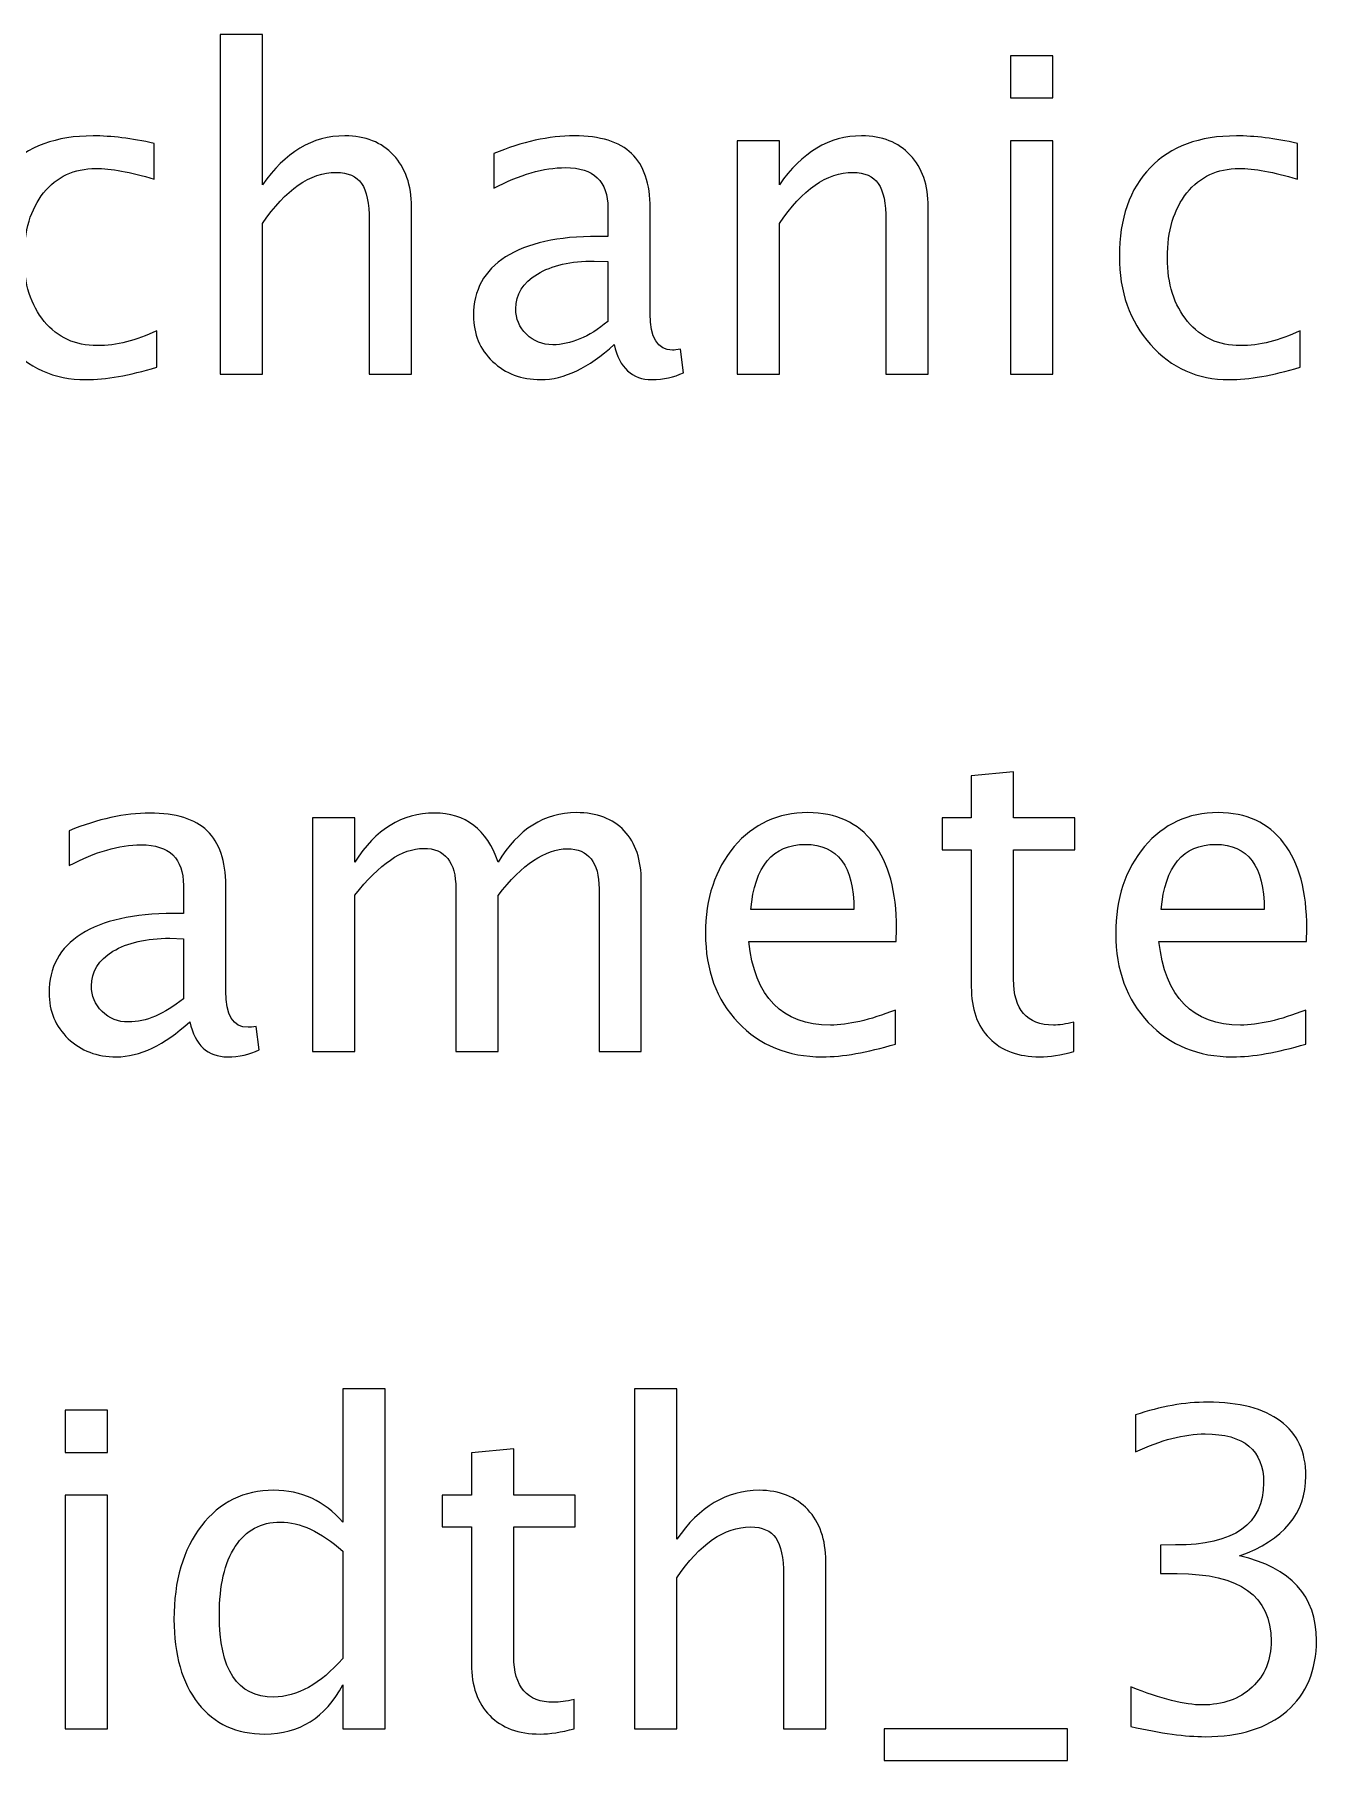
# Model space of a CAD drawing. Header units: centimetres. Extents: x -26.9 to 37.3, y -43.5 to 43.3.
# Drawn here: x -20.6 to -16.905, y 33.176 to 38.15 of the extents above; entities that cross this region are included whole.
import ezdxf

# ---------------------------------------------------------------- set-up
doc = ezdxf.new("R2010")
doc.units = ezdxf.units.CM
doc.header["$MEASUREMENT"] = 0
doc.layers.add('Layer 1', color=7, linetype='Continuous')

msp = doc.modelspace()

# ---------------------------------------------------------------- linework, layer by layer
at = {"layer": 'Layer 1'}
for points, knots in [([(-20.06487, 37.17044), (-20.06487, 37.17044), (-20.06487, 38.14961), (-20.06487, 38.14961), (-20.06487, 38.14961), (-20.06487, 38.14961), (-19.94295, 38.14961), (-19.94295, 38.14961), (-19.94295, 38.14961), (-19.94295, 38.14961), (-19.94295, 37.71633), (-19.94295, 37.71633), (-19.94295, 37.71633), (-19.87839, 37.81052), (-19.79923, 37.85751), (-19.70567, 37.85751), (-19.70567, 37.85751), (-19.64683, 37.85751), (-19.60005, 37.8391), (-19.56555, 37.80205), (-19.56555, 37.80205), (-19.53105, 37.76522), (-19.51369, 37.71548), (-19.51369, 37.65325), (-19.51369, 37.65325), (-19.51369, 37.65325), (-19.51369, 37.17044), (-19.51369, 37.17044), (-19.51369, 37.17044), (-19.51369, 37.17044), (-19.63561, 37.17044), (-19.63561, 37.17044), (-19.63561, 37.17044), (-19.63561, 37.17044), (-19.63561, 37.61346), (-19.63561, 37.61346), (-19.63561, 37.61346), (-19.63561, 37.66341), (-19.64302, 37.69897), (-19.65762, 37.72014), (-19.65762, 37.72014), (-19.67244, 37.74152), (-19.69678, 37.7521), (-19.73086, 37.7521), (-19.73086, 37.7521), (-19.80579, 37.7521), (-19.87649, 37.70321), (-19.94295, 37.60542), (-19.94295, 37.60542), (-19.94295, 37.60542), (-19.94295, 37.17044), (-19.94295, 37.17044), (-19.94295, 37.17044), (-19.94295, 37.17044), (-20.06487, 37.17044), (-20.06487, 37.17044)], [0, 0, 0, 0, 0.0666667, 0.0666667, 0.0666667, 0.0666667, 0.1333333, 0.1333333, 0.1333333, 0.1333333, 0.2, 0.2, 0.2, 0.2, 0.2666667, 0.2666667, 0.2666667, 0.2666667, 0.3333333, 0.3333333, 0.3333333, 0.3333333, 0.4, 0.4, 0.4, 0.4, 0.4666667, 0.4666667, 0.4666667, 0.4666667, 0.5333333, 0.5333333, 0.5333333, 0.5333333, 0.6, 0.6, 0.6, 0.6, 0.6666667, 0.6666667, 0.6666667, 0.6666667, 0.7333333, 0.7333333, 0.7333333, 0.7333333, 0.8, 0.8, 0.8, 0.8, 0.8666667, 0.8666667, 0.8666667, 0.8666667, 1, 1, 1, 1]), ([(-17.78712, 37.96673), (-17.78712, 37.96673), (-17.78712, 38.08865), (-17.78712, 38.08865), (-17.78712, 38.08865), (-17.78712, 38.08865), (-17.6652, 38.08865), (-17.6652, 38.08865), (-17.6652, 38.08865), (-17.6652, 38.08865), (-17.6652, 37.96673), (-17.6652, 37.96673), (-17.6652, 37.96673), (-17.6652, 37.96673), (-17.78712, 37.96673), (-17.78712, 37.96673)], [0, 0, 0, 0, 0.2, 0.2, 0.2, 0.2, 0.4, 0.4, 0.4, 0.4, 0.6, 0.6, 0.6, 0.6, 1, 1, 1, 1]), ([(-20.24796, 37.19076), (-20.32691, 37.16705), (-20.39507, 37.1552), (-20.45243, 37.1552), (-20.45243, 37.1552), (-20.54345, 37.1552), (-20.6188, 37.18886), (-20.6787, 37.25595), (-20.6787, 37.25595), (-20.7386, 37.32326), (-20.76866, 37.40814), (-20.76866, 37.51038), (-20.76866, 37.51038), (-20.76866, 37.6196), (-20.73903, 37.7049), (-20.67976, 37.76586), (-20.67976, 37.76586), (-20.62049, 37.82703), (-20.53773, 37.85751), (-20.43147, 37.85751), (-20.43147, 37.85751), (-20.37919, 37.85751), (-20.32035, 37.85031), (-20.25558, 37.83592), (-20.25558, 37.83592), (-20.25558, 37.83592), (-20.25558, 37.73305), (-20.25558, 37.73305), (-20.25558, 37.73305), (-20.32437, 37.75337), (-20.38046, 37.76353), (-20.42364, 37.76353), (-20.42364, 37.76353), (-20.4863, 37.76353), (-20.53646, 37.74004), (-20.57393, 37.69326), (-20.57393, 37.69326), (-20.61139, 37.64648), (-20.63023, 37.58404), (-20.63023, 37.50614), (-20.63023, 37.50614), (-20.63023, 37.43058), (-20.61076, 37.36962), (-20.57202, 37.32284), (-20.57202, 37.32284), (-20.53329, 37.27627), (-20.4827, 37.25299), (-20.41983, 37.25299), (-20.41983, 37.25299), (-20.36416, 37.25299), (-20.30701, 37.26738), (-20.24796, 37.29617), (-20.24796, 37.29617), (-20.24796, 37.29617), (-20.24796, 37.19076), (-20.24796, 37.19076)], [0, 0, 0, 0, 0.0666667, 0.0666667, 0.0666667, 0.0666667, 0.1333333, 0.1333333, 0.1333333, 0.1333333, 0.2, 0.2, 0.2, 0.2, 0.2666667, 0.2666667, 0.2666667, 0.2666667, 0.3333333, 0.3333333, 0.3333333, 0.3333333, 0.4, 0.4, 0.4, 0.4, 0.4666667, 0.4666667, 0.4666667, 0.4666667, 0.5333333, 0.5333333, 0.5333333, 0.5333333, 0.6, 0.6, 0.6, 0.6, 0.6666667, 0.6666667, 0.6666667, 0.6666667, 0.7333333, 0.7333333, 0.7333333, 0.7333333, 0.8, 0.8, 0.8, 0.8, 0.8666667, 0.8666667, 0.8666667, 0.8666667, 1, 1, 1, 1]), ([(-18.9297, 37.25617), (-19.00293, 37.18886), (-19.07342, 37.1552), (-19.14115, 37.1552), (-19.14115, 37.1552), (-19.19682, 37.1552), (-19.24318, 37.17256), (-19.27979, 37.20748), (-19.27979, 37.20748), (-19.31662, 37.24241), (-19.33504, 37.28643), (-19.33504, 37.33956), (-19.33504, 37.33956), (-19.33504, 37.41301), (-19.30414, 37.46953), (-19.24233, 37.5089), (-19.24233, 37.5089), (-19.18052, 37.54827), (-19.09183, 37.56795), (-18.97626, 37.56795), (-18.97626, 37.56795), (-18.97626, 37.56795), (-18.94769, 37.56795), (-18.94769, 37.56795), (-18.94769, 37.56795), (-18.94769, 37.56795), (-18.94769, 37.64902), (-18.94769, 37.64902), (-18.94769, 37.64902), (-18.94769, 37.72712), (-18.98833, 37.76607), (-19.06982, 37.76607), (-19.06982, 37.76607), (-19.1329, 37.76607), (-19.2019, 37.74617), (-19.27662, 37.70638), (-19.27662, 37.70638), (-19.27662, 37.70638), (-19.27662, 37.80671), (-19.27662, 37.80671), (-19.27662, 37.80671), (-19.19449, 37.84058), (-19.11702, 37.85751), (-19.04442, 37.85751), (-19.04442, 37.85751), (-18.9697, 37.85751), (-18.91446, 37.84058), (-18.87911, 37.8065), (-18.87911, 37.8065), (-18.84355, 37.77242), (-18.82577, 37.71993), (-18.82577, 37.64902), (-18.82577, 37.64902), (-18.82577, 37.64902), (-18.82577, 37.34485), (-18.82577, 37.34485), (-18.82577, 37.34485), (-18.82577, 37.27522), (-18.80439, 37.24029), (-18.76142, 37.24029), (-18.76142, 37.24029), (-18.75613, 37.24029), (-18.7483, 37.24114), (-18.73793, 37.24283), (-18.73793, 37.24283), (-18.73793, 37.24283), (-18.72925, 37.1751), (-18.72925, 37.1751), (-18.72925, 37.1751), (-18.75698, 37.16176), (-18.78746, 37.1552), (-18.8209, 37.1552), (-18.8209, 37.1552), (-18.87784, 37.1552), (-18.91403, 37.18886), (-18.9297, 37.25617)], [0, 0, 0, 0, 0.05, 0.05, 0.05, 0.05, 0.1, 0.1, 0.1, 0.1, 0.15, 0.15, 0.15, 0.15, 0.2, 0.2, 0.2, 0.2, 0.25, 0.25, 0.25, 0.25, 0.3, 0.3, 0.3, 0.3, 0.35, 0.35, 0.35, 0.35, 0.4, 0.4, 0.4, 0.4, 0.45, 0.45, 0.45, 0.45, 0.5, 0.5, 0.5, 0.5, 0.55, 0.55, 0.55, 0.55, 0.6, 0.6, 0.6, 0.6, 0.65, 0.65, 0.65, 0.65, 0.7, 0.7, 0.7, 0.7, 0.75, 0.75, 0.75, 0.75, 0.8, 0.8, 0.8, 0.8, 0.85, 0.85, 0.85, 0.85, 0.9, 0.9, 0.9, 0.9, 1, 1, 1, 1]), ([(-18.57537, 37.17044), (-18.57537, 37.17044), (-18.57537, 37.84354), (-18.57537, 37.84354), (-18.57537, 37.84354), (-18.57537, 37.84354), (-18.45345, 37.84354), (-18.45345, 37.84354), (-18.45345, 37.84354), (-18.45345, 37.84354), (-18.45345, 37.71633), (-18.45345, 37.71633), (-18.45345, 37.71633), (-18.38889, 37.81052), (-18.30973, 37.85751), (-18.21617, 37.85751), (-18.21617, 37.85751), (-18.15733, 37.85751), (-18.11055, 37.8391), (-18.07605, 37.80205), (-18.07605, 37.80205), (-18.04155, 37.76522), (-18.02419, 37.71548), (-18.02419, 37.65325), (-18.02419, 37.65325), (-18.02419, 37.65325), (-18.02419, 37.17044), (-18.02419, 37.17044), (-18.02419, 37.17044), (-18.02419, 37.17044), (-18.14611, 37.17044), (-18.14611, 37.17044), (-18.14611, 37.17044), (-18.14611, 37.17044), (-18.14611, 37.61346), (-18.14611, 37.61346), (-18.14611, 37.61346), (-18.14611, 37.66341), (-18.15352, 37.69897), (-18.16812, 37.72014), (-18.16812, 37.72014), (-18.18294, 37.74152), (-18.20728, 37.7521), (-18.24136, 37.7521), (-18.24136, 37.7521), (-18.31629, 37.7521), (-18.38699, 37.70321), (-18.45345, 37.60542), (-18.45345, 37.60542), (-18.45345, 37.60542), (-18.45345, 37.17044), (-18.45345, 37.17044), (-18.45345, 37.17044), (-18.45345, 37.17044), (-18.57537, 37.17044), (-18.57537, 37.17044)], [0, 0, 0, 0, 0.0666667, 0.0666667, 0.0666667, 0.0666667, 0.1333333, 0.1333333, 0.1333333, 0.1333333, 0.2, 0.2, 0.2, 0.2, 0.2666667, 0.2666667, 0.2666667, 0.2666667, 0.3333333, 0.3333333, 0.3333333, 0.3333333, 0.4, 0.4, 0.4, 0.4, 0.4666667, 0.4666667, 0.4666667, 0.4666667, 0.5333333, 0.5333333, 0.5333333, 0.5333333, 0.6, 0.6, 0.6, 0.6, 0.6666667, 0.6666667, 0.6666667, 0.6666667, 0.7333333, 0.7333333, 0.7333333, 0.7333333, 0.8, 0.8, 0.8, 0.8, 0.8666667, 0.8666667, 0.8666667, 0.8666667, 1, 1, 1, 1]), ([(-16.95273, 37.19076), (-17.03168, 37.16705), (-17.09984, 37.1552), (-17.1572, 37.1552), (-17.1572, 37.1552), (-17.24822, 37.1552), (-17.32357, 37.18886), (-17.38347, 37.25595), (-17.38347, 37.25595), (-17.44337, 37.32326), (-17.47343, 37.40814), (-17.47343, 37.51038), (-17.47343, 37.51038), (-17.47343, 37.6196), (-17.4438, 37.7049), (-17.38453, 37.76586), (-17.38453, 37.76586), (-17.32526, 37.82703), (-17.2425, 37.85751), (-17.13624, 37.85751), (-17.13624, 37.85751), (-17.08396, 37.85751), (-17.02512, 37.85031), (-16.96035, 37.83592), (-16.96035, 37.83592), (-16.96035, 37.83592), (-16.96035, 37.73305), (-16.96035, 37.73305), (-16.96035, 37.73305), (-17.02914, 37.75337), (-17.08523, 37.76353), (-17.12841, 37.76353), (-17.12841, 37.76353), (-17.19107, 37.76353), (-17.24123, 37.74004), (-17.2787, 37.69326), (-17.2787, 37.69326), (-17.31616, 37.64648), (-17.335, 37.58404), (-17.335, 37.50614), (-17.335, 37.50614), (-17.335, 37.43058), (-17.31553, 37.36962), (-17.27679, 37.32284), (-17.27679, 37.32284), (-17.23806, 37.27627), (-17.18747, 37.25299), (-17.1246, 37.25299), (-17.1246, 37.25299), (-17.06893, 37.25299), (-17.01178, 37.26738), (-16.95273, 37.29617), (-16.95273, 37.29617), (-16.95273, 37.29617), (-16.95273, 37.19076), (-16.95273, 37.19076)], [0, 0, 0, 0, 0.0666667, 0.0666667, 0.0666667, 0.0666667, 0.1333333, 0.1333333, 0.1333333, 0.1333333, 0.2, 0.2, 0.2, 0.2, 0.2666667, 0.2666667, 0.2666667, 0.2666667, 0.3333333, 0.3333333, 0.3333333, 0.3333333, 0.4, 0.4, 0.4, 0.4, 0.4666667, 0.4666667, 0.4666667, 0.4666667, 0.5333333, 0.5333333, 0.5333333, 0.5333333, 0.6, 0.6, 0.6, 0.6, 0.6666667, 0.6666667, 0.6666667, 0.6666667, 0.7333333, 0.7333333, 0.7333333, 0.7333333, 0.8, 0.8, 0.8, 0.8, 0.8666667, 0.8666667, 0.8666667, 0.8666667, 1, 1, 1, 1]), ([(-17.78712, 37.17044), (-17.78712, 37.17044), (-17.78712, 37.84354), (-17.78712, 37.84354), (-17.78712, 37.84354), (-17.78712, 37.84354), (-17.6652, 37.84354), (-17.6652, 37.84354), (-17.6652, 37.84354), (-17.6652, 37.84354), (-17.6652, 37.17044), (-17.6652, 37.17044), (-17.6652, 37.17044), (-17.6652, 37.17044), (-17.78712, 37.17044), (-17.78712, 37.17044)], [0, 0, 0, 0, 0.2, 0.2, 0.2, 0.2, 0.4, 0.4, 0.4, 0.4, 0.6, 0.6, 0.6, 0.6, 1, 1, 1, 1]), ([(-18.94769, 37.32263), (-18.94769, 37.32263), (-18.94769, 37.49556), (-18.94769, 37.49556), (-18.94769, 37.49556), (-18.94769, 37.49556), (-18.98685, 37.49683), (-18.98685, 37.49683), (-18.98685, 37.49683), (-19.05458, 37.49683), (-19.10919, 37.48434), (-19.15089, 37.45937), (-19.15089, 37.45937), (-19.19238, 37.43418), (-19.21312, 37.40095), (-19.21312, 37.35946), (-19.21312, 37.35946), (-19.21312, 37.33046), (-19.20275, 37.30591), (-19.18222, 37.2858), (-19.18222, 37.2858), (-19.16147, 37.26569), (-19.13628, 37.25553), (-19.10644, 37.25553), (-19.10644, 37.25553), (-19.05564, 37.25553), (-19.00272, 37.27797), (-18.94769, 37.32263)], [0, 0, 0, 0, 0.125, 0.125, 0.125, 0.125, 0.25, 0.25, 0.25, 0.25, 0.375, 0.375, 0.375, 0.375, 0.5, 0.5, 0.5, 0.5, 0.625, 0.625, 0.625, 0.625, 0.75, 0.75, 0.75, 0.75, 1, 1, 1, 1]), ([(-17.60435, 35.21908), (-17.64203, 35.20871), (-17.67483, 35.20363), (-17.70256, 35.20363), (-17.70256, 35.20363), (-17.76479, 35.20363), (-17.81326, 35.22141), (-17.84798, 35.25697), (-17.84798, 35.25697), (-17.8829, 35.29253), (-17.90026, 35.34185), (-17.90026, 35.40514), (-17.90026, 35.40514), (-17.90026, 35.40514), (-17.90026, 35.80053), (-17.90026, 35.80053), (-17.90026, 35.80053), (-17.90026, 35.80053), (-17.9845, 35.80053), (-17.9845, 35.80053), (-17.9845, 35.80053), (-17.9845, 35.80053), (-17.9845, 35.89197), (-17.9845, 35.89197), (-17.9845, 35.89197), (-17.9845, 35.89197), (-17.90026, 35.89197), (-17.90026, 35.89197), (-17.90026, 35.89197), (-17.90026, 35.89197), (-17.90026, 36.01368), (-17.90026, 36.01368), (-17.90026, 36.01368), (-17.90026, 36.01368), (-17.77834, 36.02532), (-17.77834, 36.02532), (-17.77834, 36.02532), (-17.77834, 36.02532), (-17.77834, 35.89197), (-17.77834, 35.89197), (-17.77834, 35.89197), (-17.77834, 35.89197), (-17.60181, 35.89197), (-17.60181, 35.89197), (-17.60181, 35.89197), (-17.60181, 35.89197), (-17.60181, 35.80053), (-17.60181, 35.80053), (-17.60181, 35.80053), (-17.60181, 35.80053), (-17.77834, 35.80053), (-17.77834, 35.80053), (-17.77834, 35.80053), (-17.77834, 35.80053), (-17.77834, 35.42715), (-17.77834, 35.42715), (-17.77834, 35.42715), (-17.77834, 35.3391), (-17.74003, 35.29507), (-17.66362, 35.29507), (-17.66362, 35.29507), (-17.64732, 35.29507), (-17.62763, 35.29782), (-17.60435, 35.30311), (-17.60435, 35.30311), (-17.60435, 35.30311), (-17.60435, 35.21908), (-17.60435, 35.21908)], [0, 0, 0, 0, 0.0555556, 0.0555556, 0.0555556, 0.0555556, 0.1111111, 0.1111111, 0.1111111, 0.1111111, 0.1666667, 0.1666667, 0.1666667, 0.1666667, 0.2222222, 0.2222222, 0.2222222, 0.2222222, 0.2777778, 0.2777778, 0.2777778, 0.2777778, 0.3333333, 0.3333333, 0.3333333, 0.3333333, 0.3888889, 0.3888889, 0.3888889, 0.3888889, 0.4444444, 0.4444444, 0.4444444, 0.4444444, 0.5, 0.5, 0.5, 0.5, 0.5555556, 0.5555556, 0.5555556, 0.5555556, 0.6111111, 0.6111111, 0.6111111, 0.6111111, 0.6666667, 0.6666667, 0.6666667, 0.6666667, 0.7222222, 0.7222222, 0.7222222, 0.7222222, 0.7777778, 0.7777778, 0.7777778, 0.7777778, 0.8333333, 0.8333333, 0.8333333, 0.8333333, 0.8888889, 0.8888889, 0.8888889, 0.8888889, 1, 1, 1, 1]), ([(-20.15303, 35.3046), (-20.22626, 35.23729), (-20.29675, 35.20363), (-20.36448, 35.20363), (-20.36448, 35.20363), (-20.42015, 35.20363), (-20.46651, 35.22099), (-20.50312, 35.25591), (-20.50312, 35.25591), (-20.53995, 35.29084), (-20.55837, 35.33486), (-20.55837, 35.38799), (-20.55837, 35.38799), (-20.55837, 35.46144), (-20.52747, 35.51796), (-20.46566, 35.55733), (-20.46566, 35.55733), (-20.40385, 35.5967), (-20.31516, 35.61638), (-20.19959, 35.61638), (-20.19959, 35.61638), (-20.19959, 35.61638), (-20.17102, 35.61638), (-20.17102, 35.61638), (-20.17102, 35.61638), (-20.17102, 35.61638), (-20.17102, 35.69745), (-20.17102, 35.69745), (-20.17102, 35.69745), (-20.17102, 35.77555), (-20.21166, 35.8145), (-20.29315, 35.8145), (-20.29315, 35.8145), (-20.35623, 35.8145), (-20.42523, 35.7946), (-20.49995, 35.75481), (-20.49995, 35.75481), (-20.49995, 35.75481), (-20.49995, 35.85514), (-20.49995, 35.85514), (-20.49995, 35.85514), (-20.41782, 35.88901), (-20.34035, 35.90594), (-20.26775, 35.90594), (-20.26775, 35.90594), (-20.19303, 35.90594), (-20.13779, 35.88901), (-20.10244, 35.85493), (-20.10244, 35.85493), (-20.06688, 35.82085), (-20.0491, 35.76836), (-20.0491, 35.69745), (-20.0491, 35.69745), (-20.0491, 35.69745), (-20.0491, 35.39328), (-20.0491, 35.39328), (-20.0491, 35.39328), (-20.0491, 35.32365), (-20.02772, 35.28872), (-19.98475, 35.28872), (-19.98475, 35.28872), (-19.97946, 35.28872), (-19.97163, 35.28957), (-19.96126, 35.29126), (-19.96126, 35.29126), (-19.96126, 35.29126), (-19.95258, 35.22353), (-19.95258, 35.22353), (-19.95258, 35.22353), (-19.98031, 35.21019), (-20.01079, 35.20363), (-20.04423, 35.20363), (-20.04423, 35.20363), (-20.10117, 35.20363), (-20.13736, 35.23729), (-20.15303, 35.3046)], [0, 0, 0, 0, 0.05, 0.05, 0.05, 0.05, 0.1, 0.1, 0.1, 0.1, 0.15, 0.15, 0.15, 0.15, 0.2, 0.2, 0.2, 0.2, 0.25, 0.25, 0.25, 0.25, 0.3, 0.3, 0.3, 0.3, 0.35, 0.35, 0.35, 0.35, 0.4, 0.4, 0.4, 0.4, 0.45, 0.45, 0.45, 0.45, 0.5, 0.5, 0.5, 0.5, 0.55, 0.55, 0.55, 0.55, 0.6, 0.6, 0.6, 0.6, 0.65, 0.65, 0.65, 0.65, 0.7, 0.7, 0.7, 0.7, 0.75, 0.75, 0.75, 0.75, 0.8, 0.8, 0.8, 0.8, 0.85, 0.85, 0.85, 0.85, 0.9, 0.9, 0.9, 0.9, 1, 1, 1, 1]), ([(-19.7987, 35.21887), (-19.7987, 35.21887), (-19.7987, 35.89197), (-19.7987, 35.89197), (-19.7987, 35.89197), (-19.7987, 35.89197), (-19.67678, 35.89197), (-19.67678, 35.89197), (-19.67678, 35.89197), (-19.67678, 35.89197), (-19.67678, 35.76476), (-19.67678, 35.76476), (-19.67678, 35.76476), (-19.6173, 35.85895), (-19.5411, 35.90594), (-19.44776, 35.90594), (-19.44776, 35.90594), (-19.3578, 35.90594), (-19.29663, 35.85895), (-19.26403, 35.76476), (-19.26403, 35.76476), (-19.20624, 35.8598), (-19.13089, 35.90721), (-19.03839, 35.90721), (-19.03839, 35.90721), (-18.97934, 35.90721), (-18.93341, 35.88985), (-18.9006, 35.85493), (-18.9006, 35.85493), (-18.86779, 35.82), (-18.85128, 35.77111), (-18.85128, 35.70824), (-18.85128, 35.70824), (-18.85128, 35.70824), (-18.85128, 35.21887), (-18.85128, 35.21887), (-18.85128, 35.21887), (-18.85128, 35.21887), (-18.9732, 35.21887), (-18.9732, 35.21887), (-18.9732, 35.21887), (-18.9732, 35.21887), (-18.9732, 35.68814), (-18.9732, 35.68814), (-18.9732, 35.68814), (-18.9732, 35.76476), (-19.00368, 35.80307), (-19.06464, 35.80307), (-19.06464, 35.80307), (-19.12793, 35.80307), (-19.19439, 35.75841), (-19.26403, 35.66887), (-19.26403, 35.66887), (-19.26403, 35.66887), (-19.26403, 35.21887), (-19.26403, 35.21887), (-19.26403, 35.21887), (-19.26403, 35.21887), (-19.38595, 35.21887), (-19.38595, 35.21887), (-19.38595, 35.21887), (-19.38595, 35.21887), (-19.38595, 35.68856), (-19.38595, 35.68856), (-19.38595, 35.68856), (-19.38595, 35.76582), (-19.41685, 35.80434), (-19.47887, 35.80434), (-19.47887, 35.80434), (-19.54047, 35.80434), (-19.60651, 35.75947), (-19.67678, 35.66951), (-19.67678, 35.66951), (-19.67678, 35.66951), (-19.67678, 35.21887), (-19.67678, 35.21887), (-19.67678, 35.21887), (-19.67678, 35.21887), (-19.7987, 35.21887), (-19.7987, 35.21887)], [0, 0, 0, 0, 0.047619, 0.047619, 0.047619, 0.047619, 0.0952381, 0.0952381, 0.0952381, 0.0952381, 0.1428571, 0.1428571, 0.1428571, 0.1428571, 0.1904762, 0.1904762, 0.1904762, 0.1904762, 0.2380952, 0.2380952, 0.2380952, 0.2380952, 0.2857143, 0.2857143, 0.2857143, 0.2857143, 0.3333333, 0.3333333, 0.3333333, 0.3333333, 0.3809524, 0.3809524, 0.3809524, 0.3809524, 0.4285714, 0.4285714, 0.4285714, 0.4285714, 0.4761905, 0.4761905, 0.4761905, 0.4761905, 0.5238095, 0.5238095, 0.5238095, 0.5238095, 0.5714286, 0.5714286, 0.5714286, 0.5714286, 0.6190476, 0.6190476, 0.6190476, 0.6190476, 0.6666667, 0.6666667, 0.6666667, 0.6666667, 0.7142857, 0.7142857, 0.7142857, 0.7142857, 0.7619048, 0.7619048, 0.7619048, 0.7619048, 0.8095238, 0.8095238, 0.8095238, 0.8095238, 0.8571429, 0.8571429, 0.8571429, 0.8571429, 0.9047619, 0.9047619, 0.9047619, 0.9047619, 1, 1, 1, 1]), ([(-18.11891, 35.24046), (-18.20082, 35.21591), (-18.27089, 35.20363), (-18.32931, 35.20363), (-18.32931, 35.20363), (-18.429, 35.20363), (-18.51007, 35.23665), (-18.57251, 35.30248), (-18.57251, 35.30248), (-18.63495, 35.36831), (-18.66628, 35.45361), (-18.66628, 35.5586), (-18.66628, 35.5586), (-18.66628, 35.66041), (-18.63876, 35.74402), (-18.58352, 35.80942), (-18.58352, 35.80942), (-18.52827, 35.87461), (-18.45758, 35.90721), (-18.37143, 35.90721), (-18.37143, 35.90721), (-18.28994, 35.90721), (-18.22686, 35.87821), (-18.18241, 35.82022), (-18.18241, 35.82022), (-18.13796, 35.76222), (-18.11573, 35.68009), (-18.11573, 35.57362), (-18.11573, 35.57362), (-18.11573, 35.57362), (-18.11637, 35.53637), (-18.11637, 35.53637), (-18.11637, 35.53637), (-18.11637, 35.53637), (-18.54182, 35.53637), (-18.54182, 35.53637), (-18.54182, 35.53637), (-18.52404, 35.3755), (-18.44551, 35.29507), (-18.30645, 35.29507), (-18.30645, 35.29507), (-18.25543, 35.29507), (-18.19299, 35.30946), (-18.11891, 35.33825), (-18.11891, 35.33825), (-18.11891, 35.33825), (-18.11891, 35.24046), (-18.11891, 35.24046)], [0, 0, 0, 0, 0.0769231, 0.0769231, 0.0769231, 0.0769231, 0.1538462, 0.1538462, 0.1538462, 0.1538462, 0.2307692, 0.2307692, 0.2307692, 0.2307692, 0.3076923, 0.3076923, 0.3076923, 0.3076923, 0.3846154, 0.3846154, 0.3846154, 0.3846154, 0.4615385, 0.4615385, 0.4615385, 0.4615385, 0.5384615, 0.5384615, 0.5384615, 0.5384615, 0.6153846, 0.6153846, 0.6153846, 0.6153846, 0.6923077, 0.6923077, 0.6923077, 0.6923077, 0.7692308, 0.7692308, 0.7692308, 0.7692308, 0.8461538, 0.8461538, 0.8461538, 0.8461538, 1, 1, 1, 1]), ([(-16.93633, 35.24046), (-17.01824, 35.21591), (-17.08831, 35.20363), (-17.14673, 35.20363), (-17.14673, 35.20363), (-17.24642, 35.20363), (-17.32749, 35.23665), (-17.38993, 35.30248), (-17.38993, 35.30248), (-17.45237, 35.36831), (-17.4837, 35.45361), (-17.4837, 35.5586), (-17.4837, 35.5586), (-17.4837, 35.66041), (-17.45618, 35.74402), (-17.40094, 35.80942), (-17.40094, 35.80942), (-17.34569, 35.87461), (-17.275, 35.90721), (-17.18885, 35.90721), (-17.18885, 35.90721), (-17.10736, 35.90721), (-17.04428, 35.87821), (-16.99983, 35.82022), (-16.99983, 35.82022), (-16.95538, 35.76222), (-16.93315, 35.68009), (-16.93315, 35.57362), (-16.93315, 35.57362), (-16.93315, 35.57362), (-16.93379, 35.53637), (-16.93379, 35.53637), (-16.93379, 35.53637), (-16.93379, 35.53637), (-17.35924, 35.53637), (-17.35924, 35.53637), (-17.35924, 35.53637), (-17.34146, 35.3755), (-17.26293, 35.29507), (-17.12387, 35.29507), (-17.12387, 35.29507), (-17.07285, 35.29507), (-17.01041, 35.30946), (-16.93633, 35.33825), (-16.93633, 35.33825), (-16.93633, 35.33825), (-16.93633, 35.24046), (-16.93633, 35.24046)], [0, 0, 0, 0, 0.0769231, 0.0769231, 0.0769231, 0.0769231, 0.1538462, 0.1538462, 0.1538462, 0.1538462, 0.2307692, 0.2307692, 0.2307692, 0.2307692, 0.3076923, 0.3076923, 0.3076923, 0.3076923, 0.3846154, 0.3846154, 0.3846154, 0.3846154, 0.4615385, 0.4615385, 0.4615385, 0.4615385, 0.5384615, 0.5384615, 0.5384615, 0.5384615, 0.6153846, 0.6153846, 0.6153846, 0.6153846, 0.6923077, 0.6923077, 0.6923077, 0.6923077, 0.7692308, 0.7692308, 0.7692308, 0.7692308, 0.8461538, 0.8461538, 0.8461538, 0.8461538, 1, 1, 1, 1]), ([(-18.53547, 35.62781), (-18.53547, 35.62781), (-18.23829, 35.62781), (-18.23829, 35.62781), (-18.23829, 35.62781), (-18.23829, 35.75312), (-18.28507, 35.81577), (-18.37841, 35.81577), (-18.37841, 35.81577), (-18.47239, 35.81577), (-18.52467, 35.75312), (-18.53547, 35.62781)], [0, 0, 0, 0, 0.25, 0.25, 0.25, 0.25, 0.5, 0.5, 0.5, 0.5, 1, 1, 1, 1]), ([(-17.35289, 35.62781), (-17.35289, 35.62781), (-17.05571, 35.62781), (-17.05571, 35.62781), (-17.05571, 35.62781), (-17.05571, 35.75312), (-17.10249, 35.81577), (-17.19583, 35.81577), (-17.19583, 35.81577), (-17.28981, 35.81577), (-17.34209, 35.75312), (-17.35289, 35.62781)], [0, 0, 0, 0, 0.25, 0.25, 0.25, 0.25, 0.5, 0.5, 0.5, 0.5, 1, 1, 1, 1]), ([(-20.17102, 35.37106), (-20.17102, 35.37106), (-20.17102, 35.54399), (-20.17102, 35.54399), (-20.17102, 35.54399), (-20.17102, 35.54399), (-20.21018, 35.54526), (-20.21018, 35.54526), (-20.21018, 35.54526), (-20.27791, 35.54526), (-20.33252, 35.53277), (-20.37422, 35.5078), (-20.37422, 35.5078), (-20.41571, 35.48261), (-20.43645, 35.44938), (-20.43645, 35.40789), (-20.43645, 35.40789), (-20.43645, 35.37889), (-20.42608, 35.35434), (-20.40555, 35.33423), (-20.40555, 35.33423), (-20.3848, 35.31412), (-20.35961, 35.30396), (-20.32977, 35.30396), (-20.32977, 35.30396), (-20.27897, 35.30396), (-20.22605, 35.3264), (-20.17102, 35.37106)], [0, 0, 0, 0, 0.125, 0.125, 0.125, 0.125, 0.25, 0.25, 0.25, 0.25, 0.375, 0.375, 0.375, 0.375, 0.5, 0.5, 0.5, 0.5, 0.625, 0.625, 0.625, 0.625, 0.75, 0.75, 0.75, 0.75, 1, 1, 1, 1]), ([(-19.71191, 33.2673), (-19.71191, 33.2673), (-19.71191, 33.39367), (-19.71191, 33.39367), (-19.71191, 33.39367), (-19.76165, 33.29926), (-19.83658, 33.25206), (-19.9367, 33.25206), (-19.9367, 33.25206), (-20.01798, 33.25206), (-20.0819, 33.28148), (-20.12847, 33.34054), (-20.12847, 33.34054), (-20.17504, 33.39959), (-20.19832, 33.48024), (-20.19832, 33.58247), (-20.19832, 33.58247), (-20.19832, 33.69423), (-20.17186, 33.78419), (-20.11916, 33.85235), (-20.11916, 33.85235), (-20.06624, 33.92029), (-19.99681, 33.95437), (-19.91066, 33.95437), (-19.91066, 33.95437), (-19.83087, 33.95437), (-19.7644, 33.92389), (-19.71191, 33.86272), (-19.71191, 33.86272), (-19.71191, 33.86272), (-19.71191, 34.24647), (-19.71191, 34.24647), (-19.71191, 34.24647), (-19.71191, 34.24647), (-19.58999, 34.24647), (-19.58999, 34.24647), (-19.58999, 34.24647), (-19.58999, 34.24647), (-19.58999, 33.2673), (-19.58999, 33.2673), (-19.58999, 33.2673), (-19.58999, 33.2673), (-19.71191, 33.2673), (-19.71191, 33.2673)], [0, 0, 0, 0, 0.0833333, 0.0833333, 0.0833333, 0.0833333, 0.1666667, 0.1666667, 0.1666667, 0.1666667, 0.25, 0.25, 0.25, 0.25, 0.3333333, 0.3333333, 0.3333333, 0.3333333, 0.4166667, 0.4166667, 0.4166667, 0.4166667, 0.5, 0.5, 0.5, 0.5, 0.5833333, 0.5833333, 0.5833333, 0.5833333, 0.6666667, 0.6666667, 0.6666667, 0.6666667, 0.75, 0.75, 0.75, 0.75, 0.8333333, 0.8333333, 0.8333333, 0.8333333, 1, 1, 1, 1]), ([(-18.87075, 33.2673), (-18.87075, 33.2673), (-18.87075, 34.24647), (-18.87075, 34.24647), (-18.87075, 34.24647), (-18.87075, 34.24647), (-18.74883, 34.24647), (-18.74883, 34.24647), (-18.74883, 34.24647), (-18.74883, 34.24647), (-18.74883, 33.81319), (-18.74883, 33.81319), (-18.74883, 33.81319), (-18.68427, 33.90738), (-18.60511, 33.95437), (-18.51155, 33.95437), (-18.51155, 33.95437), (-18.45271, 33.95437), (-18.40593, 33.93596), (-18.37143, 33.89891), (-18.37143, 33.89891), (-18.33693, 33.86208), (-18.31957, 33.81234), (-18.31957, 33.75011), (-18.31957, 33.75011), (-18.31957, 33.75011), (-18.31957, 33.2673), (-18.31957, 33.2673), (-18.31957, 33.2673), (-18.31957, 33.2673), (-18.44149, 33.2673), (-18.44149, 33.2673), (-18.44149, 33.2673), (-18.44149, 33.2673), (-18.44149, 33.71032), (-18.44149, 33.71032), (-18.44149, 33.71032), (-18.44149, 33.76027), (-18.4489, 33.79583), (-18.4635, 33.817), (-18.4635, 33.817), (-18.47832, 33.83838), (-18.50266, 33.84896), (-18.53674, 33.84896), (-18.53674, 33.84896), (-18.61167, 33.84896), (-18.68237, 33.80007), (-18.74883, 33.70228), (-18.74883, 33.70228), (-18.74883, 33.70228), (-18.74883, 33.2673), (-18.74883, 33.2673), (-18.74883, 33.2673), (-18.74883, 33.2673), (-18.87075, 33.2673), (-18.87075, 33.2673)], [0, 0, 0, 0, 0.0666667, 0.0666667, 0.0666667, 0.0666667, 0.1333333, 0.1333333, 0.1333333, 0.1333333, 0.2, 0.2, 0.2, 0.2, 0.2666667, 0.2666667, 0.2666667, 0.2666667, 0.3333333, 0.3333333, 0.3333333, 0.3333333, 0.4, 0.4, 0.4, 0.4, 0.4666667, 0.4666667, 0.4666667, 0.4666667, 0.5333333, 0.5333333, 0.5333333, 0.5333333, 0.6, 0.6, 0.6, 0.6, 0.6666667, 0.6666667, 0.6666667, 0.6666667, 0.7333333, 0.7333333, 0.7333333, 0.7333333, 0.8, 0.8, 0.8, 0.8, 0.8666667, 0.8666667, 0.8666667, 0.8666667, 1, 1, 1, 1]), ([(-20.51201, 34.06359), (-20.51201, 34.06359), (-20.51201, 34.18551), (-20.51201, 34.18551), (-20.51201, 34.18551), (-20.51201, 34.18551), (-20.39009, 34.18551), (-20.39009, 34.18551), (-20.39009, 34.18551), (-20.39009, 34.18551), (-20.39009, 34.06359), (-20.39009, 34.06359), (-20.39009, 34.06359), (-20.39009, 34.06359), (-20.51201, 34.06359), (-20.51201, 34.06359)], [0, 0, 0, 0, 0.2, 0.2, 0.2, 0.2, 0.4, 0.4, 0.4, 0.4, 0.6, 0.6, 0.6, 0.6, 1, 1, 1, 1]), ([(-17.43988, 33.27365), (-17.43988, 33.27365), (-17.43988, 33.38795), (-17.43988, 33.38795), (-17.43988, 33.38795), (-17.35267, 33.35324), (-17.2843, 33.33588), (-17.23414, 33.33588), (-17.23414, 33.33588), (-17.17508, 33.33588), (-17.12746, 33.35281), (-17.09084, 33.38689), (-17.09084, 33.38689), (-17.05422, 33.42097), (-17.03602, 33.46542), (-17.03602, 33.52003), (-17.03602, 33.52003), (-17.03602, 33.64957), (-17.12619, 33.71434), (-17.30653, 33.71434), (-17.30653, 33.71434), (-17.30653, 33.71434), (-17.35479, 33.71434), (-17.35479, 33.71434), (-17.35479, 33.71434), (-17.35479, 33.71434), (-17.35479, 33.79626), (-17.35479, 33.79626), (-17.35479, 33.79626), (-17.35479, 33.79626), (-17.31203, 33.79689), (-17.31203, 33.79689), (-17.31203, 33.79689), (-17.14249, 33.79689), (-17.05761, 33.85658), (-17.05761, 33.97617), (-17.05761, 33.97617), (-17.05761, 34.06994), (-17.11391, 34.11693), (-17.22631, 34.11693), (-17.22631, 34.11693), (-17.28663, 34.11693), (-17.35352, 34.09957), (-17.42718, 34.06486), (-17.42718, 34.06486), (-17.42718, 34.06486), (-17.42718, 34.17154), (-17.42718, 34.17154), (-17.42718, 34.17154), (-17.355, 34.19609), (-17.28536, 34.20837), (-17.21848, 34.20837), (-17.21848, 34.20837), (-17.12746, 34.20837), (-17.0574, 34.19017), (-17.00871, 34.15376), (-17.00871, 34.15376), (-16.96003, 34.11757), (-16.93569, 34.06486), (-16.93569, 33.99586), (-16.93569, 33.99586), (-16.93569, 33.88812), (-16.9994, 33.81128), (-17.12704, 33.76556), (-17.12704, 33.76556), (-16.97908, 33.73106), (-16.90521, 33.64999), (-16.90521, 33.52194), (-16.90521, 33.52194), (-16.90521, 33.43558), (-16.93378, 33.36763), (-16.99072, 33.31831), (-16.99072, 33.31831), (-17.04766, 33.26899), (-17.12598, 33.24444), (-17.22546, 33.24444), (-17.22546, 33.24444), (-17.28219, 33.24444), (-17.35352, 33.25418), (-17.43988, 33.27365)], [0, 0, 0, 0, 0.047619, 0.047619, 0.047619, 0.047619, 0.0952381, 0.0952381, 0.0952381, 0.0952381, 0.1428571, 0.1428571, 0.1428571, 0.1428571, 0.1904762, 0.1904762, 0.1904762, 0.1904762, 0.2380952, 0.2380952, 0.2380952, 0.2380952, 0.2857143, 0.2857143, 0.2857143, 0.2857143, 0.3333333, 0.3333333, 0.3333333, 0.3333333, 0.3809524, 0.3809524, 0.3809524, 0.3809524, 0.4285714, 0.4285714, 0.4285714, 0.4285714, 0.4761905, 0.4761905, 0.4761905, 0.4761905, 0.5238095, 0.5238095, 0.5238095, 0.5238095, 0.5714286, 0.5714286, 0.5714286, 0.5714286, 0.6190476, 0.6190476, 0.6190476, 0.6190476, 0.6666667, 0.6666667, 0.6666667, 0.6666667, 0.7142857, 0.7142857, 0.7142857, 0.7142857, 0.7619048, 0.7619048, 0.7619048, 0.7619048, 0.8095238, 0.8095238, 0.8095238, 0.8095238, 0.8571429, 0.8571429, 0.8571429, 0.8571429, 0.9047619, 0.9047619, 0.9047619, 0.9047619, 1, 1, 1, 1]), ([(-19.04474, 33.26751), (-19.08242, 33.25714), (-19.11522, 33.25206), (-19.14295, 33.25206), (-19.14295, 33.25206), (-19.20518, 33.25206), (-19.25365, 33.26984), (-19.28837, 33.3054), (-19.28837, 33.3054), (-19.32329, 33.34096), (-19.34065, 33.39028), (-19.34065, 33.45357), (-19.34065, 33.45357), (-19.34065, 33.45357), (-19.34065, 33.84896), (-19.34065, 33.84896), (-19.34065, 33.84896), (-19.34065, 33.84896), (-19.42489, 33.84896), (-19.42489, 33.84896), (-19.42489, 33.84896), (-19.42489, 33.84896), (-19.42489, 33.9404), (-19.42489, 33.9404), (-19.42489, 33.9404), (-19.42489, 33.9404), (-19.34065, 33.9404), (-19.34065, 33.9404), (-19.34065, 33.9404), (-19.34065, 33.9404), (-19.34065, 34.06211), (-19.34065, 34.06211), (-19.34065, 34.06211), (-19.34065, 34.06211), (-19.21873, 34.07375), (-19.21873, 34.07375), (-19.21873, 34.07375), (-19.21873, 34.07375), (-19.21873, 33.9404), (-19.21873, 33.9404), (-19.21873, 33.9404), (-19.21873, 33.9404), (-19.0422, 33.9404), (-19.0422, 33.9404), (-19.0422, 33.9404), (-19.0422, 33.9404), (-19.0422, 33.84896), (-19.0422, 33.84896), (-19.0422, 33.84896), (-19.0422, 33.84896), (-19.21873, 33.84896), (-19.21873, 33.84896), (-19.21873, 33.84896), (-19.21873, 33.84896), (-19.21873, 33.47558), (-19.21873, 33.47558), (-19.21873, 33.47558), (-19.21873, 33.38753), (-19.18042, 33.3435), (-19.10401, 33.3435), (-19.10401, 33.3435), (-19.08771, 33.3435), (-19.06802, 33.34625), (-19.04474, 33.35154), (-19.04474, 33.35154), (-19.04474, 33.35154), (-19.04474, 33.26751), (-19.04474, 33.26751)], [0, 0, 0, 0, 0.0555556, 0.0555556, 0.0555556, 0.0555556, 0.1111111, 0.1111111, 0.1111111, 0.1111111, 0.1666667, 0.1666667, 0.1666667, 0.1666667, 0.2222222, 0.2222222, 0.2222222, 0.2222222, 0.2777778, 0.2777778, 0.2777778, 0.2777778, 0.3333333, 0.3333333, 0.3333333, 0.3333333, 0.3888889, 0.3888889, 0.3888889, 0.3888889, 0.4444444, 0.4444444, 0.4444444, 0.4444444, 0.5, 0.5, 0.5, 0.5, 0.5555556, 0.5555556, 0.5555556, 0.5555556, 0.6111111, 0.6111111, 0.6111111, 0.6111111, 0.6666667, 0.6666667, 0.6666667, 0.6666667, 0.7222222, 0.7222222, 0.7222222, 0.7222222, 0.7777778, 0.7777778, 0.7777778, 0.7777778, 0.8333333, 0.8333333, 0.8333333, 0.8333333, 0.8888889, 0.8888889, 0.8888889, 0.8888889, 1, 1, 1, 1]), ([(-20.51201, 33.2673), (-20.51201, 33.2673), (-20.51201, 33.9404), (-20.51201, 33.9404), (-20.51201, 33.9404), (-20.51201, 33.9404), (-20.39009, 33.9404), (-20.39009, 33.9404), (-20.39009, 33.9404), (-20.39009, 33.9404), (-20.39009, 33.2673), (-20.39009, 33.2673), (-20.39009, 33.2673), (-20.39009, 33.2673), (-20.51201, 33.2673), (-20.51201, 33.2673)], [0, 0, 0, 0, 0.2, 0.2, 0.2, 0.2, 0.4, 0.4, 0.4, 0.4, 0.6, 0.6, 0.6, 0.6, 1, 1, 1, 1]), ([(-19.71191, 33.77932), (-19.7752, 33.83499), (-19.8351, 33.86293), (-19.89183, 33.86293), (-19.89183, 33.86293), (-19.94771, 33.86293), (-19.99089, 33.83965), (-20.02158, 33.79287), (-20.02158, 33.79287), (-20.05227, 33.7463), (-20.06751, 33.68026), (-20.06751, 33.59475), (-20.06751, 33.59475), (-20.06751, 33.43748), (-20.01544, 33.35874), (-19.91109, 33.35874), (-19.91109, 33.35874), (-19.84335, 33.35874), (-19.77689, 33.39578), (-19.71191, 33.46965), (-19.71191, 33.46965), (-19.71191, 33.46965), (-19.71191, 33.77932), (-19.71191, 33.77932)], [0, 0, 0, 0, 0.1428571, 0.1428571, 0.1428571, 0.1428571, 0.2857143, 0.2857143, 0.2857143, 0.2857143, 0.4285714, 0.4285714, 0.4285714, 0.4285714, 0.5714286, 0.5714286, 0.5714286, 0.5714286, 0.7142857, 0.7142857, 0.7142857, 0.7142857, 1, 1, 1, 1]), ([(-18.15108, 33.17586), (-18.15108, 33.17586), (-18.15108, 33.2673), (-18.15108, 33.2673), (-18.15108, 33.2673), (-18.15108, 33.2673), (-17.62276, 33.2673), (-17.62276, 33.2673), (-17.62276, 33.2673), (-17.62276, 33.2673), (-17.62276, 33.17586), (-17.62276, 33.17586), (-17.62276, 33.17586), (-17.62276, 33.17586), (-18.15108, 33.17586), (-18.15108, 33.17586)], [0, 0, 0, 0, 0.2, 0.2, 0.2, 0.2, 0.4, 0.4, 0.4, 0.4, 0.6, 0.6, 0.6, 0.6, 1, 1, 1, 1])]:
    msp.add_open_spline(points, degree=3, knots=knots, dxfattribs=at)

doc.saveas('drawing.dxf')
